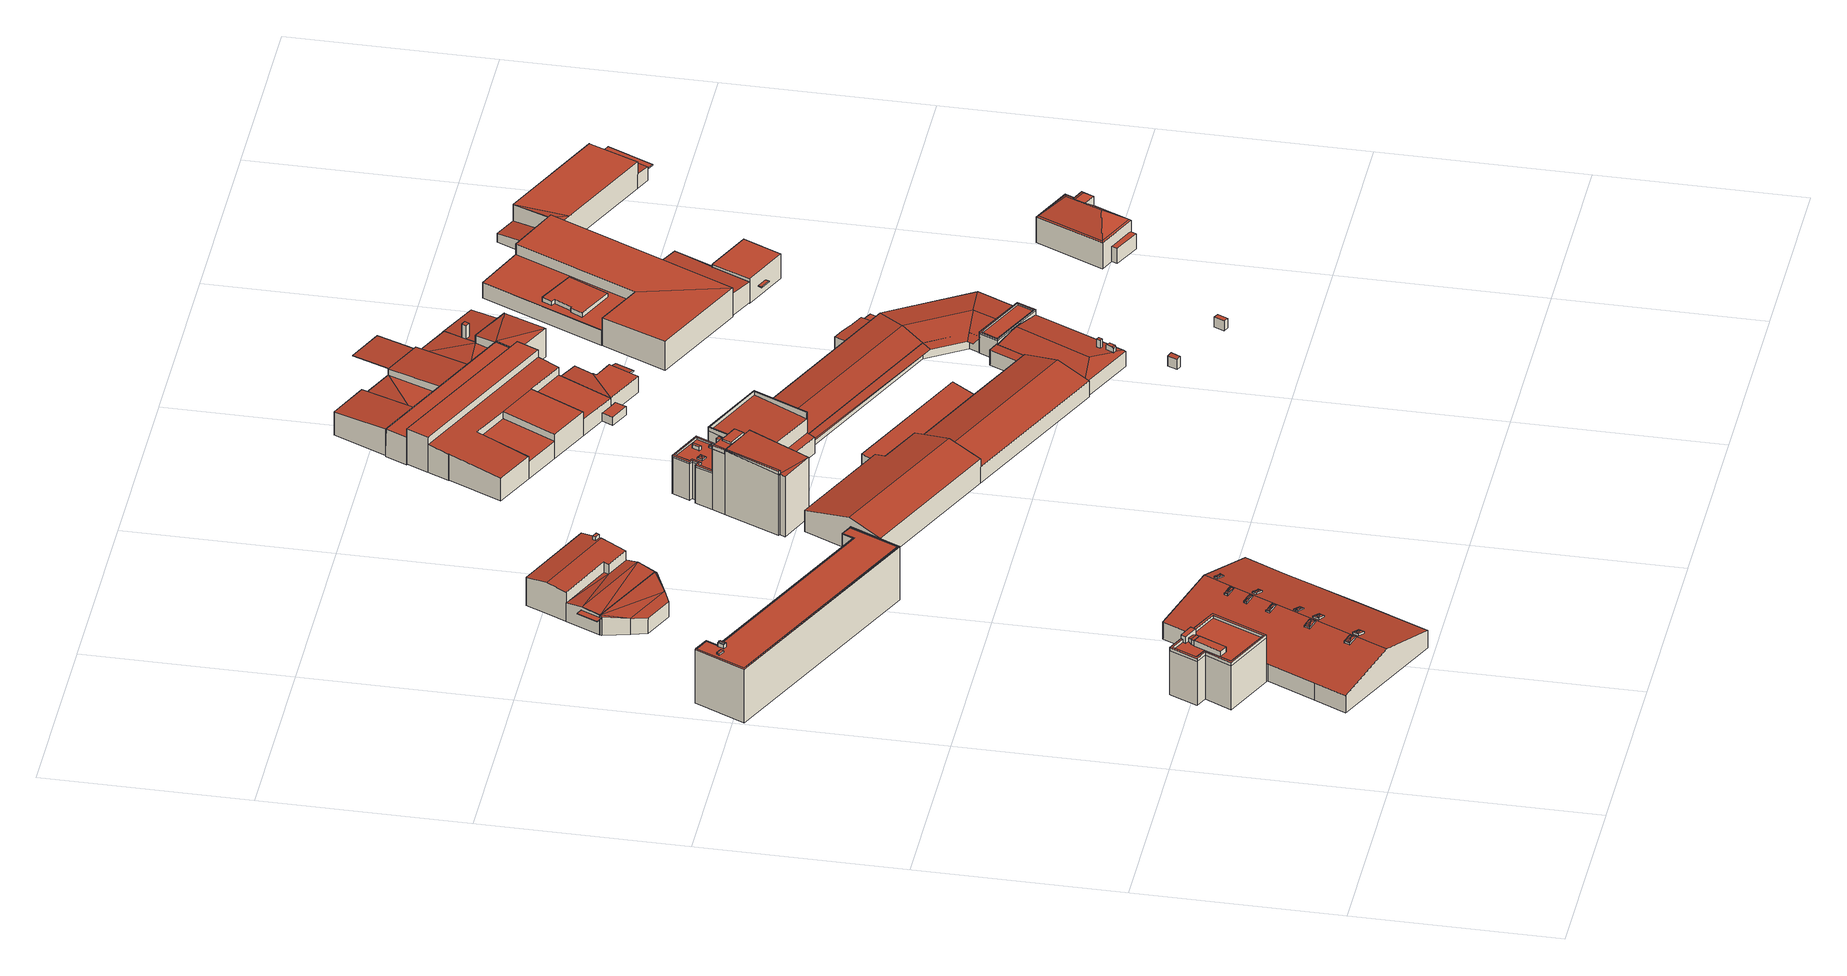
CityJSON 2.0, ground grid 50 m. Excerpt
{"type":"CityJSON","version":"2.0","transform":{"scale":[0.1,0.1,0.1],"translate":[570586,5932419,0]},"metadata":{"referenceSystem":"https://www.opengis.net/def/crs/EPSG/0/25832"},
"CityObjects":{
"building1":{"type":"Building","attributes":{"Grundfläche 2D":"225.909639","Grundhöhe NN":"5.362"},"children":["building1-1","building1-2"],"geometry":[{"type":"MultiSurface","lod":"3","boundaries":[[[0,1,2,3]],[[4,5,6,7,8,9,10,11,12,13,14,15,16,17,18,19,20,21]],[[22,23,24,25,26,27,28,29,30,31,32],[33,34,35,36]],[[36,37,3,2,33]],[[37,38,0,3]],[[34,1,0,38,35]],[[34,33,2,1]],[[31,39,13,12]],[[39,40,41,15,14,13]],[[41,42,16,15]],[[42,43,17,16]],[[43,44,18,17]],[[44,45,19,18]],[[45,30,20,19]],[[4,21,29,28]],[[5,4,28,27]],[[6,5,27,26]],[[25,7,6,26]],[[25,24,23,9,8,7]],[[23,22,10,9]],[[11,10,22,32]],[[46,41,40,39,47,48]],[[42,41,46,49]],[[43,42,49,50]],[[44,43,50,51]],[[45,44,51,52]],[[39,31,30,45,52,47]],[[46,48,47,52,51,50,49]]],"semantics":{"surfaces":[{"type":"RoofSurface"},{"type":"WallSurface"},{"type":"GroundSurface"}],"values":[0,0,0,1,1,1,1,1,1,1,1,1,1,1,1,1,1,1,1,1,1,1,1,1,1,1,1,2]}}]},
"building1-1":{"type":"BuildingInstallation","parents":["building1"],"geometry":[{"type":"MultiSurface","lod":"3","boundaries":[[[53,54,55,56]],[[53,56,12,11,32,57]],[[58,54,53,57,59,60,61,62]],[[54,58,29,21,20,55]],[[30,31,12,56,55,20]]],"semantics":{"surfaces":[{"type":"RoofSurface"},{"type":"WallSurface"}],"values":[0,1,1,1,1]}}]},
"building1-2":{"type":"BuildingInstallation","parents":["building1"],"geometry":[{"type":"MultiSurface","lod":"3","boundaries":[[[63,64,38,37]],[[60,64,63,61]],[[36,65,63,37]],[[65,62,61,63]],[[59,66,64,60]],[[66,35,38,64]]],"semantics":{"surfaces":[{"type":"RoofSurface"},{"type":"WallSurface"}],"values":[0,0,1,1,1,1]}}]},
"building2":{"type":"Building","attributes":{"Grundfläche 2D":"1603.652652","Grundhöhe NN":"5.430"},"children":["building2-1","building2-2","building2-3","building2-4","building2-5","building2-6","building2-7","building2-8","building2-9","building2-10"],"geometry":[{"type":"Solid","lod":"3","boundaries":[[[[67,68,69,70,71,72,73,74,75,76,77,78]],[[79,80,81,82,83,76,75,74,73]],[[77,76,83,84,85]],[[78,77,85,86]],[[67,78,86,52]],[[69,68,67,52,51]],[[70,69,51,87]],[[71,70,87,88]],[[72,71,88,89]],[[79,73,72,89,90]],[[83,82,91,84]],[[92,91,82,81,80,79,90,93]],[[86,85,84,91,92,93,90,89,88,87,51,52]]]],"semantics":{"surfaces":[{"type":"RoofSurface"},{"type":"WallSurface"},{"type":"GroundSurface"}],"values":[[0,0,1,1,1,1,1,1,1,1,1,1,2]]}}]},
"building2-1":{"type":"BuildingInstallation","parents":["building2"],"geometry":[{"type":"MultiSurface","lod":"3","boundaries":[[[94,95,96]],[[96,95,97]],[[98,99,94]],[[94,99,95]],[[97,95,98]],[[95,99,98]],[[100,101,94,96]],[[101,102,98,94]],[[102,103,97,98]],[[103,100,96,97]]],"semantics":{"surfaces":[{"type":"RoofSurface"},{"type":"WallSurface"}],"values":[0,0,0,0,0,0,1,1,1,1]}}]},
"building2-2":{"type":"BuildingInstallation","parents":["building2"],"geometry":[{"type":"MultiSurface","lod":"3","boundaries":[[[104,105,106,107]],[[108,109,107,106]],[[105,110,111,106]],[[112,111,110]],[[113,111,112]],[[113,108,106,111]],[[104,107,114,115,110,105]],[[115,116,112,110]],[[112,116,117,108,113]],[[117,118,114,107,109,108]]],"semantics":{"surfaces":[{"type":"RoofSurface"},{"type":"WallSurface"}],"values":[0,0,0,0,0,0,1,1,1,1]}}]},
"building2-3":{"type":"BuildingInstallation","parents":["building2"],"geometry":[{"type":"MultiSurface","lod":"3","boundaries":[[[119,120,121,122,123]],[[120,124,125,121]],[[126,127,125,124]],[[128,125,127]],[[128,129,121,125]],[[129,123,122,121]],[[119,123,130,131,124,120]],[[132,127,126,124,131,133]],[[127,132,134,129,128]],[[134,130,123,129]]],"semantics":{"surfaces":[{"type":"RoofSurface"},{"type":"WallSurface"}],"values":[0,0,0,0,0,0,1,1,1,1]}}]},
"building2-4":{"type":"BuildingInstallation","parents":["building2"],"geometry":[{"type":"MultiSurface","lod":"3","boundaries":[[[135,136,137]],[[138,137,136,139]],[[140,141,136,135]],[[142,141,140]],[[143,141,142]],[[139,136,141,143]],[[135,137,144,145]],[[135,145,146,142,140]],[[147,143,142,146]],[[137,138,139,143,147,144]]],"semantics":{"surfaces":[{"type":"RoofSurface"},{"type":"WallSurface"}],"values":[0,0,0,0,0,0,1,1,1,1]}}]},
"building2-5":{"type":"BuildingInstallation","parents":["building2"],"geometry":[{"type":"MultiSurface","lod":"3","boundaries":[[[148,149,150]],[[150,149,151]],[[152,153,148]],[[148,153,149]],[[151,149,152]],[[149,153,152]],[[154,155,148,150]],[[155,156,152,148]],[[156,157,151,152]],[[154,150,151,157]]],"semantics":{"surfaces":[{"type":"RoofSurface"},{"type":"WallSurface"}],"values":[0,0,0,0,0,0,1,1,1,1]}}]},
"building2-6":{"type":"BuildingInstallation","parents":["building2"],"geometry":[{"type":"MultiSurface","lod":"3","boundaries":[[[158,159,160,161]],[[159,162,163,160]],[[164,163,162]],[[165,163,164]],[[165,166,160,163]],[[166,167,161,160]],[[158,161,168,169,162,159]],[[169,170,164,162]],[[164,170,171,166,165]],[[168,161,167,166,171,172]]],"semantics":{"surfaces":[{"type":"RoofSurface"},{"type":"WallSurface"}],"values":[0,0,0,0,0,0,1,1,1,1]}}]},
"building2-7":{"type":"BuildingInstallation","parents":["building2"],"geometry":[{"type":"MultiSurface","lod":"3","boundaries":[[[173,174,175]],[[175,174,176]],[[177,178,173]],[[173,178,174]],[[179,180,178,177]],[[181,176,178,180]],[[174,178,176]],[[182,183,173,175]],[[183,184,177,173]],[[185,180,179,177,184,186]],[[181,180,185,182,175,176]]],"semantics":{"surfaces":[{"type":"RoofSurface"},{"type":"WallSurface"}],"values":[0,0,0,0,0,0,0,1,1,1,1]}}]},
"building2-8":{"type":"BuildingInstallation","parents":["building2"],"geometry":[{"type":"MultiSurface","lod":"3","boundaries":[[[187,188,189]],[[190,189,188,191]],[[192,193,188,187]],[[194,193,192]],[[195,196,193,194]],[[191,188,193,196]],[[197,198,187,189]],[[198,199,200,194,192,187]],[[200,201,202,196,195,194]],[[191,196,202,197,189,190]]],"semantics":{"surfaces":[{"type":"RoofSurface"},{"type":"WallSurface"}],"values":[0,0,0,0,0,0,1,1,1,1]}}]},
"building2-9":{"type":"BuildingInstallation","parents":["building2"],"geometry":[{"type":"MultiSurface","lod":"3","boundaries":[[[203,204,205]],[[205,204,206]],[[207,208,203]],[[203,208,204]],[[209,208,207]],[[210,206,208,209]],[[204,208,206]],[[211,203,205,212]],[[207,203,211,213]],[[213,214,209,207]],[[210,209,214,212,205,206]]],"semantics":{"surfaces":[{"type":"RoofSurface"},{"type":"WallSurface"}],"values":[0,0,0,0,0,0,0,1,1,1,1]}}]},
"building2-10":{"type":"BuildingInstallation","parents":["building2"],"geometry":[{"type":"MultiSurface","lod":"3","boundaries":[[[215,216,217]],[[218,217,216,219]],[[220,221,216,215]],[[222,221,220]],[[223,221,222]],[[219,216,221,223]],[[224,215,217,225]],[[224,226,227,222,220,215]],[[228,223,222,227]],[[219,223,228,225,217,218]]],"semantics":{"surfaces":[{"type":"RoofSurface"},{"type":"WallSurface"}],"values":[0,0,0,0,0,0,1,1,1,1]}}]},
"building3":{"type":"Building","attributes":{"Grundfläche 2D":"654.049855","Grundhöhe NN":"0.962"},"children":["building3-1","building3-2","building3-3","building3-4"],"geometry":[{"type":"MultiSurface","lod":"3","boundaries":[[[229,230,231,232,233,234,235,236,237,238]],[[239,240,241,242,243,244,232,231,245,246,247,248,236,235]],[[249,250,251,252,253,254,255,256,257,258]],[[259,260,231,230]],[[233,232,257,256]],[[234,233,256,255]],[[235,234,255,254]],[[261,262,237,236]],[[262,263,238,237]],[[229,238,263,264]],[[264,259,230,229]],[[260,265,245,231]],[[265,266,246,245]],[[266,267,247,246]],[[267,268,248,247]],[[268,261,236,248]],[[239,235,254,253]],[[240,239,253,252]],[[243,242,241,251,250,249]],[[244,243,249,258]],[[232,244,258,257]],[[263,262,269,270]],[[264,263,270,271]],[[259,264,271,272]],[[273,274,275,265,260,259,272,276]],[[277,266,265,275,274,273,278,279]],[[280,267,266,277,279,278,281,282]],[[282,281,283,268,267,280]],[[262,261,268,283,284,269]],[[284,283,281,278,273,276,272,271,270,269]]],"semantics":{"surfaces":[{"type":"RoofSurface"},{"type":"WallSurface"},{"type":"GroundSurface"}],"values":[0,0,0,1,1,1,1,1,1,1,1,1,1,1,1,1,1,1,1,1,1,1,1,1,1,1,1,1,1,2]}}]},
"building3-1":{"type":"BuildingInstallation","parents":["building3"],"geometry":[{"type":"MultiSurface","lod":"3","boundaries":[[[285,286,287,288,289,290,291,292,293]],[[241,240,252,294,293,292,291]],[[285,293,294,295]],[[290,289,286,285,295,296]],[[251,241,291,290,296]]],"semantics":{"surfaces":[{"type":"RoofSurface"},{"type":"WallSurface"}],"values":[0,1,1,1,1]}}]},
"building3-2":{"type":"BuildingInstallation","parents":["building3"],"geometry":[{"type":"MultiSurface","lod":"3","boundaries":[[[297,298,299,300]],[[300,299,301,302]],[[297,300,302,303]],[[298,297,303,304]],[[299,298,304,301]]],"semantics":{"surfaces":[{"type":"RoofSurface"},{"type":"WallSurface"}],"values":[0,1,1,1,1]}}]},
"building3-3":{"type":"BuildingInstallation","parents":["building3"],"geometry":[{"type":"MultiSurface","lod":"3","boundaries":[[[305,306,307,308]],[[306,305,288,287]],[[286,289,308,307]],[[305,308,289,288]],[[307,306,287,286]]],"semantics":{"surfaces":[{"type":"RoofSurface"},{"type":"WallSurface"}],"values":[0,1,1,1,1]}}]},
"building3-4":{"type":"BuildingInstallation","parents":["building3"],"geometry":[{"type":"MultiSurface","lod":"3","boundaries":[[[280,277,275,309,310]],[[277,279,274,275]],[[309,275,274,311]],[[310,309,311,312]],[[310,312,282,280]],[[277,280,282,279]],[[311,274,279,282,312]]],"semantics":{"surfaces":[{"type":"RoofSurface"},{"type":"WallSurface"},{"type":"OuterCeilingSurface"}],"values":[0,1,1,1,1,1,2]}}]},
"building4":{"type":"Building","attributes":{"Grundfläche 2D":"132.381142","Grundhöhe NN":"5.482"},"geometry":[{"type":"Solid","lod":"3","boundaries":[[[[313,314,315,316]],[[314,317,318]],[[319,320,317,314]],[[321,315,318,322]],[[314,318,315]],[[316,315,323,324]],[[313,316,324,325]],[[314,313,325,326]],[[327,322,318,317,320,328]],[[321,322,327,329]],[[315,321,329,323]],[[319,314,326,330]],[[320,319,330,328]],[[325,324,323,329,327,328,330,326]]]],"semantics":{"surfaces":[{"type":"RoofSurface"},{"type":"WallSurface"},{"type":"GroundSurface"}],"values":[[0,0,0,0,0,1,1,1,1,1,1,1,1,2]]}}]},
"building5":{"type":"Building","attributes":{"Grundfläche 2D":"438.188940","Grundhöhe NN":"5.501"},"children":["building5-1","building5-2","building5-3"],"geometry":[{"type":"Solid","lod":"3","boundaries":[[[[331,332,333,334]],[[331,335,336,337,338,332]],[[339,340,341]],[[322,318,339]],[[318,342,339]],[[317,342,318]],[[320,342,317]],[[339,342,343,344,340]],[[345,341,340]],[[322,339,341,346,327]],[[320,317,318,322,327,347,328]],[[343,342,320,328,348]],[[343,348,349,344]],[[333,350,351,334]],[[346,341,335,331,334,351,352]],[[335,341,345,336]],[[336,345,340,337]],[[337,340,344,338]],[[333,332,338,344,349,353,350]],[[346,352,351,350,353,349,348,328,347,327]]]],"semantics":{"surfaces":[{"type":"RoofSurface"},{"type":"WallSurface"},{"type":"GroundSurface"}],"values":[[0,0,0,0,0,0,0,0,0,1,1,1,1,1,1,1,1,1,1,2]]}}]},
"building5-1":{"type":"BuildingInstallation","parents":["building5"],"geometry":[{"type":"MultiSurface","lod":"3","boundaries":[[[354,355,356,357]],[[358,359,357,356]],[[354,357,359,360]],[[355,354,360,361]],[[356,355,361,358]]],"semantics":{"surfaces":[{"type":"RoofSurface"},{"type":"WallSurface"}],"values":[0,1,1,1,1]}}]},
"building5-2":{"type":"BuildingInstallation","parents":["building5"],"geometry":[{"type":"MultiSurface","lod":"3","boundaries":[[[362,363,364,365]],[[362,365,366,367]],[[363,362,367,368]],[[364,363,368,369]],[[365,364,369,366]],[[368,367,366,369]]],"semantics":{"surfaces":[{"type":"RoofSurface"},{"type":"WallSurface"},{"type":"OuterCeilingSurface"}],"values":[0,1,1,1,1,2]}}]},
"building5-3":{"type":"BuildingInstallation","parents":["building5"],"geometry":[{"type":"MultiSurface","lod":"3","boundaries":[[[370,371,372,373]],[[374,375,373,372]],[[375,376,370,373]],[[376,377,371,370]],[[377,374,372,371]],[[377,376,375,374]]],"semantics":{"surfaces":[{"type":"RoofSurface"},{"type":"WallSurface"},{"type":"OuterCeilingSurface"}],"values":[0,1,1,1,1,2]}}]},
"building6":{"type":"Building","attributes":{"Grundfläche 2D":"279.997234","Grundhöhe NN":"5.315"},"children":["building6-1","building6-2","building6-3","building6-4","building6-5","building6-6"],"geometry":[{"type":"MultiSurface","lod":"3","boundaries":[[[378,379,380,381,382,383,384,385,386,387,388,389,390,391,392,393,394,395,396,397,398,399,400,401]],[[402,403,404,405,406,407,408,409]],[[410,411,412,413,414,415,416,417,418,419,420],[421,422,423,424,425,426,427]],[[428,429,430,431,432,433,434,435,436,437,438,439,440,441,442]],[[443,444,445]],[[444,446,447,448,449,450,445]],[[442,441,390,389]],[[441,440,391,390]],[[440,439,392,391]],[[439,438,393,392]],[[394,393,438,437]],[[395,394,437,436]],[[396,395,436,435]],[[433,398,397,396,435,434]],[[433,432,399,398]],[[451,452,401,400]],[[452,453,378,401]],[[453,454,455,380,379,378]],[[456,381,380,455]],[[457,382,381,456]],[[457,458,383,382]],[[458,459,384,383]],[[459,460,385,384]],[[460,461,462,387,386,385]],[[463,388,387,462]],[[405,404,464,465]],[[426,425,406,405,465]],[[407,406,425,424]],[[424,423,422,466,409,408,407]],[[466,467,402,409]],[[467,468,464,404,403,402]],[[457,456,469,470]],[[458,457,470,471]],[[459,458,471,472]],[[460,459,472,473]],[[463,462,474,475]],[[474,462,461,460,473,476]],[[452,451,477,478]],[[453,452,478,479]],[[480,455,454,453,479,481]],[[456,455,480,469]],[[412,411,482,477,451,400]],[[412,400,399,432,431,430,429,428,442,389,388,418,417,416,415,414,413]],[[418,388,463,475,483,419]],[[449,419,483,484,450]],[[445,450,484,485]],[[443,445,485,486]],[[444,443,486,487]],[[446,444,487,488]],[[411,410,420,419,449,448,447,446,488,482]],[[480,481,479,478,477,482,488,487,486,485,484,483,475,474,476,473,472,471,470,469]]],"semantics":{"surfaces":[{"type":"RoofSurface"},{"type":"WallSurface"},{"type":"GroundSurface"}],"values":[0,0,0,0,0,0,1,1,1,1,1,1,1,1,1,1,1,1,1,1,1,1,1,1,1,1,1,1,1,1,1,1,1,1,1,1,1,1,1,1,1,1,1,1,1,1,1,1,1,1,2]}}]},
"building6-1":{"type":"BuildingInstallation","parents":["building6"],"geometry":[{"type":"MultiSurface","lod":"3","boundaries":[[[489,490,491,492,493,494]],[[431,492,491,414,415,416,428,429,430]],[[493,492,431,495]],[[495,496,494,493]],[[428,416,489,494,496]]],"semantics":{"surfaces":[{"type":"RoofSurface"},{"type":"WallSurface"}],"values":[0,1,1,1,1]}}]},
"building6-2":{"type":"BuildingInstallation","parents":["building6"],"geometry":[{"type":"MultiSurface","lod":"3","boundaries":[[[497,498,499]],[[497,500,498]],[[497,499,501]],[[497,501,500]],[[499,498,502,503]],[[503,504,501,499]],[[500,501,504,505]],[[505,502,498,500]]],"semantics":{"surfaces":[{"type":"RoofSurface"},{"type":"WallSurface"}],"values":[0,0,0,0,1,1,1,1]}}]},
"building6-3":{"type":"BuildingInstallation","parents":["building6"],"geometry":[{"type":"MultiSurface","lod":"3","boundaries":[[[506,507,508,509]],[[509,448,510,511,506]],[[418,507,506,511,417]],[[419,449,508,507,418]]],"semantics":{"surfaces":[{"type":"RoofSurface"},{"type":"WallSurface"}],"values":[0,1,1,1]}}]},
"building6-4":{"type":"BuildingInstallation","parents":["building6"],"geometry":[{"type":"MultiSurface","lod":"3","boundaries":[[[511,510,512,465,464,468,467,466,513,514,515]],[[510,420,410,512]],[[410,426,465,512]],[[491,513,466,422,414]],[[491,490,489,416,417,511,515,514,513]]],"semantics":{"surfaces":[{"type":"RoofSurface"},{"type":"WallSurface"}],"values":[0,1,1,1,1]}}]},
"building6-5":{"type":"BuildingInstallation","parents":["building6"],"geometry":[{"type":"MultiSurface","lod":"3","boundaries":[[[516,509,508,517,518]],[[449,450,517,508]],[[450,445,519,516,518,517]],[[519,448,509,516]]],"semantics":{"surfaces":[{"type":"RoofSurface"},{"type":"WallSurface"}],"values":[0,1,1,1]}}]},
"building6-6":{"type":"BuildingInstallation","parents":["building6"],"geometry":[{"type":"MultiSurface","lod":"3","boundaries":[[[520,521,522,523]],[[523,522,524,525]],[[520,523,525,526]],[[526,527,521,520]],[[527,524,522,521]]],"semantics":{"surfaces":[{"type":"RoofSurface"},{"type":"WallSurface"}],"values":[0,1,1,1,1]}}]},
"building7":{"type":"Building","attributes":{"Grundfläche 2D":"1740.126617","Grundhöhe NN":"5.224"},"geometry":[{"type":"Solid","lod":"3","boundaries":[[[[528,529,530,531,532]],[[528,532,533,534,535]],[[536,537,538,539]],[[537,540,541,542,543,538]],[[544,545,546,547,548,549,550,551]],[[530,529,552,553]],[[554,533,532,531,530,553,555]],[[551,535,534,533,554,556,544]],[[535,551,550,540,537,536,529,528]],[[540,550,549,541]],[[541,549,548,542]],[[557,543,542,548,547,558]],[[539,538,543,557,559]],[[539,559,552,529,536]],[[545,544,556,560]],[[546,545,560,561]],[[547,546,561,558]],[[557,558,561,560,556,554,555,553,552,559]]]],"semantics":{"surfaces":[{"type":"RoofSurface"},{"type":"WallSurface"},{"type":"GroundSurface"}],"values":[[0,0,0,0,0,1,1,1,1,1,1,1,1,1,1,1,1,2]]}}]},
"building8":{"type":"Building","attributes":{"Grundfläche 2D":"292.900089","Grundhöhe NN":"5.261"},"geometry":[{"type":"Solid","lod":"3","boundaries":[[[[562,563,564,565,566,567,568,569]],[[570,571,572,573]],[[574,575,576,577]],[[578,566,565,579]],[[578,580,567,566]],[[580,581,568,567]],[[581,571,569,568]],[[562,569,571,570]],[[563,562,570,573]],[[564,563,573,572]],[[565,564,572,579]],[[576,575,582,583]],[[577,576,583,584]],[[574,577,584,585]],[[581,580,586,587]],[[582,575,574,579,572,571,581,587,588]],[[579,574,585,589,578]],[[580,578,589,586]],[[582,588,587,586,589,585,584,583]]]],"semantics":{"surfaces":[{"type":"RoofSurface"},{"type":"WallSurface"},{"type":"GroundSurface"}],"values":[[0,0,0,1,1,1,1,1,1,1,1,1,1,1,1,1,1,1,2]]}}]},
"building9":{"type":"Building","attributes":{"Grundfläche 2D":"1118.703999","Grundhöhe NN":"5.514"},"geometry":[{"type":"Solid","lod":"3","boundaries":[[[[590,591,592,593,594]],[[595,596,597,598]],[[599,600,595,598,601,602,603,604,605,606]],[[607,608,609,610,611,612]],[[613,614,615,616]],[[617,618,619,620,621,622]],[[592,591,623,624]],[[593,592,624,625]],[[594,593,625,626]],[[627,590,594,626]],[[595,614,613,596]],[[597,596,613,628,629,610]],[[597,610,609,598]],[[598,609,608,601]],[[601,608,630,631,602]],[[604,603,632,633]],[[605,604,633,634]],[[606,605,634,635]],[[606,635,636,616,599]],[[599,616,615,600]],[[600,615,614,595]],[[590,612,611,610,629,623,591]],[[607,612,590,627,630,608]],[[613,616,636,628]],[[637,620,619,618,638,639]],[[620,637,632,603,621]],[[621,603,602,622]],[[618,617,622,602,631,640,638]],[[630,627,626,625,624,623,629,628,636,635,634,633,632,637,639,638,640,631]]]],"semantics":{"surfaces":[{"type":"RoofSurface"},{"type":"WallSurface"},{"type":"GroundSurface"}],"values":[[0,0,0,0,0,0,1,1,1,1,1,1,1,1,1,1,1,1,1,1,1,1,1,1,1,1,1,1,2]]}}]},
"building10":{"type":"Building","attributes":{"Grundfläche 2D":"3.226240","Grundhöhe NN":"6.139"},"geometry":[{"type":"Solid","lod":"3","boundaries":[[[[641,642,643,644]],[[645,646,644,643]],[[646,647,641,644]],[[647,648,642,641]],[[648,645,643,642]],[[648,647,646,645]]]],"semantics":{"surfaces":[{"type":"RoofSurface"},{"type":"WallSurface"},{"type":"GroundSurface"}],"values":[[0,1,1,1,1,2]]}}]},
"building11":{"type":"Building","attributes":{"Grundfläche 2D":"1098.198631","Grundhöhe NN":"5.130"},"geometry":[{"type":"MultiSurface","lod":"3","boundaries":[[[649,650,651,652]],[[653,654,655,656]],[[654,657,658,655]],[[657,659,660,661,662,658]],[[663,661,660]],[[664,665,666,658,662,667]],[[668,665,664]],[[658,666,665,669,670,655]],[[671,656,655,670,669,672,673,674]],[[675,676,677,678,679,680]],[[681,675,680]],[[650,649,682,683]],[[651,650,683,684]],[[654,653,685,686]],[[657,654,686,687]],[[678,677,688,689,663,660,659,657,687,682,649,652]],[[690,667,662,661,663,689,691]],[[666,667,690,692]],[[693,694,670,666,692,695]],[[671,696,694,693,697]],[[685,653,656,671,697]],[[698,679,678,652,651,684]],[[680,679,698,699]],[[681,680,699,700]],[[675,681,700,701]],[[676,675,701,702]],[[677,676,702,688]],[[684,683,682,687,686,685,697,693,695,692,690,691,689,688,702,701,700,699,698]],[[666,665,664,667]],[[665,666,670,669]],[[669,674,673,672]],[[674,669,696]],[[670,694,696,669]],[[671,674,696]]],"semantics":{"surfaces":[{"type":"RoofSurface"},{"type":"WallSurface"},{"type":"GroundSurface"}],"values":[0,0,0,0,0,0,0,0,0,0,0,1,1,1,1,1,1,1,1,1,1,1,1,1,1,1,1,2,0,0,0,0,0,0]}}]},
"building12":{"type":"Building","attributes":{"Grundfläche 2D":"856.146019","Grundhöhe NN":"5.180"},"geometry":[{"type":"Solid","lod":"3","boundaries":[[[[703,704,705,706,707,708]],[[709,710,711,712]],[[713,714,715,716]],[[717,718,719,720,721,722]],[[723,721,720]],[[724,721,723]],[[725,726,727]],[[725,727,728]],[[710,709,728,727,716,715,729,730,706,705,724,723]],[[707,706,730,731]],[[708,707,731,732]],[[703,708,732,733]],[[704,734,735,724,705]],[[704,703,733,734]],[[710,723,720,711]],[[712,711,720,736,737,725]],[[712,725,728,709]],[[716,727,726,713]],[[713,726,738,739,714]],[[715,714,739,729]],[[722,721,740,741]],[[719,718,717,722,741,742]],[[720,719,742,736]],[[721,724,735,740]],[[726,725,737,738]],[[732,731,730,729,739,738,737,736,742,741,740,735,734,733]]]],"semantics":{"surfaces":[{"type":"RoofSurface"},{"type":"WallSurface"},{"type":"GroundSurface"}],"values":[[0,0,0,0,0,0,0,0,1,1,1,1,1,1,1,1,1,1,1,1,1,1,1,1,1,2]]}}]},
"building13":{"type":"Building","attributes":{"Grundfläche 2D":"115.146659","Grundhöhe NN":"5.565"},"children":["building13-1"],"geometry":[{"type":"Solid","lod":"3","boundaries":[[[[607,743,744,745]],[[746,744,743,747,748,749]],[[743,607,750,751]],[[747,743,751,752]],[[747,752,753,748]],[[749,748,753,754]],[[746,749,754,755]],[[744,746,755,756]],[[745,744,756,757]],[[607,745,757,750]],[[756,755,754,753,752,751,750,757]]]],"semantics":{"surfaces":[{"type":"RoofSurface"},{"type":"WallSurface"},{"type":"GroundSurface"}],"values":[[0,0,1,1,1,1,1,1,1,1,2]]}}]},
"building13-1":{"type":"BuildingInstallation","parents":["building13"],"geometry":[{"type":"MultiSurface","lod":"3","boundaries":[[[758,759,760,761]],[[762,763,761,760]],[[763,764,758,761]],[[764,765,759,758]],[[765,762,760,759]],[[765,764,763,762]]],"semantics":{"surfaces":[{"type":"RoofSurface"},{"type":"WallSurface"},{"type":"OuterCeilingSurface"}],"values":[0,1,1,1,1,2]}}]},
"building14":{"type":"Building","attributes":{"Grundfläche 2D":"362.319024","Grundhöhe NN":"5.274"},"children":["building14-1","building14-2"],"geometry":[{"type":"Solid","lod":"3","boundaries":[[[[766,767,768,769,770,771]],[[766,771,772,773,774]],[[769,768,767,766,774,775,776]],[[772,771,770,777,778]],[[779,775,774,773,772,778,780]],[[776,775,779,781]],[[777,770,769,776,781]],[[780,778,777,781,779]]]],"semantics":{"surfaces":[{"type":"RoofSurface"},{"type":"WallSurface"},{"type":"GroundSurface"}],"values":[[0,0,0,1,1,1,1,2]]}}]},
"building14-1":{"type":"BuildingInstallation","parents":["building14"],"geometry":[{"type":"MultiSurface","lod":"3","boundaries":[[[782,783,784,785]],[[786,782,785,787]],[[788,789,790,786,787,791]],[[792,793,767,794,788,791,787,785,784]],[[794,768,795,790,789,788]],[[795,796,797,783,782,786,790]],[[797,792,784,783]]],"semantics":{"surfaces":[{"type":"RoofSurface"},{"type":"WallSurface"}],"values":[0,0,0,1,1,1,1]}}]},
"building14-2":{"type":"BuildingInstallation","parents":["building14"],"geometry":[{"type":"MultiSurface","lod":"3","boundaries":[[[798,799,800,801]],[[801,800,802,803]],[[798,801,803,804]],[[799,798,804,805]],[[800,799,805,802]]],"semantics":{"surfaces":[{"type":"RoofSurface"},{"type":"WallSurface"}],"values":[0,1,1,1,1]}}]},
"building15":{"type":"Building","attributes":{"Grundfläche 2D":"93.588951","Grundhöhe NN":"5.219"},"children":["building15-1","building15-2"],"geometry":[{"type":"Solid","lod":"3","boundaries":[[[[806,807,808,809]],[[810,773,772,811,812]],[[772,806,809,813,814,811]],[[806,772,815,816,807]],[[808,807,816,817]],[[809,808,817,813]],[[812,811,814,818]],[[810,812,818,819]],[[773,810,819,554]],[[772,773,554,815]],[[817,816,815,554,819,818,814,813]]]],"semantics":{"surfaces":[{"type":"RoofSurface"},{"type":"WallSurface"},{"type":"GroundSurface"}],"values":[[0,0,1,1,1,1,1,1,1,1,2]]}}]},
"building15-1":{"type":"BuildingInstallation","parents":["building15"],"geometry":[{"type":"MultiSurface","lod":"3","boundaries":[[[820,821,822,823,824,825]],[[808,809,822,821]],[[809,806,823,822]],[[825,824,826,827]],[[827,828,820,825]]],"semantics":{"surfaces":[{"type":"RoofSurface"},{"type":"WallSurface"}],"values":[0,1,1,1,1]}}]},
"building15-2":{"type":"BuildingInstallation","parents":["building15"],"geometry":[{"type":"MultiSurface","lod":"3","boundaries":[[[821,820,829,824,823,830]],[[828,831,829,820]],[[831,826,824,829]],[[806,807,830,823]],[[807,808,821,830]]],"semantics":{"surfaces":[{"type":"RoofSurface"},{"type":"WallSurface"}],"values":[0,1,1,1,1]}}]},
"building16":{"type":"Building","attributes":{"Grundfläche 2D":"3.649989","Grundhöhe NN":"6.323"},"geometry":[{"type":"Solid","lod":"3","boundaries":[[[[832,833,834,835]],[[836,837,835,834]],[[837,838,832,835]],[[838,839,833,832]],[[839,836,834,833]],[[839,838,837,836]]]],"semantics":{"surfaces":[{"type":"RoofSurface"},{"type":"WallSurface"},{"type":"GroundSurface"}],"values":[[0,1,1,1,1,2]]}}]},
"building17":{"type":"Building","attributes":{"Grundfläche 2D":"97.376449","Grundhöhe NN":"10.692"},"geometry":[{"type":"Solid","lod":"3","boundaries":[[[[840,841,842,843]],[[844,845,843,842]],[[845,846,840,843]],[[846,847,841,840]],[[847,844,842,841]],[[847,846,845,844]]]],"semantics":{"surfaces":[{"type":"RoofSurface"},{"type":"WallSurface"},{"type":"GroundSurface"}],"values":[[0,1,1,1,1,2]]}}]},
"building18":{"type":"Building","attributes":{"Grundfläche 2D":"254.531049","Grundhöhe NN":"5.179"},"children":["building18-1"],"geometry":[{"type":"Solid","lod":"3","boundaries":[[[[848,849,850,718,717,851,852,853]],[[854,855,856,857,858]],[[855,854,859]],[[860,859,861]],[[862,863,855,859,860,864]],[[865,866,867,868,869,870]],[[871,848,853,852,867,866,872]],[[849,848,871,873]],[[741,851,717,718,850,849,873,742]],[[857,856,732,874]],[[854,858,875,876]],[[858,857,874,875]],[[852,861,859,854,876,877,868,867]],[[740,864,860,861,852,851,741]],[[734,863,862,864,740,735]],[[855,863,734,733]],[[856,855,733,732]],[[869,868,877,878]],[[870,869,878,879]],[[865,870,879,880]],[[866,865,880,872]],[[873,871,872,880,879,878,877,876,875,874,732,733,734,735,740,741,742]]]],"semantics":{"surfaces":[{"type":"RoofSurface"},{"type":"WallSurface"},{"type":"GroundSurface"}],"values":[[0,0,0,0,0,0,1,1,1,1,1,1,1,1,1,1,1,1,1,1,1,2]]}}]},
"building18-1":{"type":"BuildingInstallation","parents":["building18"],"geometry":[{"type":"MultiSurface","lod":"3","boundaries":[[[881,882,883,884]],[[717,885,884,883]],[[881,884,885,886]],[[886,718,882,881]],[[883,882,718,717]]],"semantics":{"surfaces":[{"type":"RoofSurface"},{"type":"WallSurface"}],"values":[0,1,1,1,1]}}]},
"building19":{"type":"Building","attributes":{"Grundfläche 2D":"1324.742804","Grundhöhe NN":"5.466"},"geometry":[{"type":"Solid","lod":"3","boundaries":[[[[887,888,889,890,891,892,893,894]],[[895,896,897,898],[899,900,901,902,903,904,905,906]],[[907,895,898]],[[908,909,910,911]],[[912,913,908,911,914,915]],[[891,890,906,905]],[[892,891,905,904]],[[893,892,904,903]],[[894,893,903,902]],[[887,894,902,901]],[[888,887,901,900]],[[889,888,900,899]],[[890,889,899,906]],[[912,915,916,917,897,913]],[[913,897,896,908]],[[908,896,895,909]],[[909,895,918,919,910]],[[911,910,919,920]],[[915,914,911,920,916]],[[898,897,917,921]],[[907,898,921,922]],[[907,922,918,895]],[[920,919,918,922,921,917,916]]]],"semantics":{"surfaces":[{"type":"RoofSurface"},{"type":"WallSurface"},{"type":"GroundSurface"}],"values":[[0,0,0,0,0,1,1,1,1,1,1,1,1,1,1,1,1,1,1,1,1,1,2]]}}]},
"building20":{"type":"Building","attributes":{"Grundfläche 2D":"139.618595","Grundhöhe NN":"5.674"},"geometry":[{"type":"Solid","lod":"3","boundaries":[[[[923,924,925,926,927]],[[924,923,928]],[[929,930,927,926]],[[930,931,923,927]],[[931,932,928,923]],[[932,933,924,928]],[[933,934,925,924]],[[934,929,926,925]],[[930,929,934,933,932,931]]]],"semantics":{"surfaces":[{"type":"RoofSurface"},{"type":"WallSurface"},{"type":"GroundSurface"}],"values":[[0,0,1,1,1,1,1,1,2]]}}]},
"building21":{"type":"Building","attributes":{"Grundfläche 2D":"124.827864","Grundhöhe NN":"5.548"},"children":["building21-1"],"geometry":[{"type":"Solid","lod":"3","boundaries":[[[[935,936,937,938,939]],[[936,935,940,941]],[[936,941,942,937]],[[938,937,942,943]],[[935,939,938,943,944,940]],[[943,942,941,940,944]]]],"semantics":{"surfaces":[{"type":"RoofSurface"},{"type":"WallSurface"},{"type":"GroundSurface"}],"values":[[0,1,1,1,1,2]]}}]},
"building21-1":{"type":"BuildingInstallation","parents":["building21"],"geometry":[{"type":"MultiSurface","lod":"3","boundaries":[[[945,946,947,948]],[[949,950,947,946]],[[950,951,948,947]],[[951,952,945,948]],[[952,949,946,945]],[[949,952,951,950]]],"semantics":{"surfaces":[{"type":"RoofSurface"},{"type":"WallSurface"},{"type":"OuterCeilingSurface"}],"values":[0,1,1,1,1,2]}}]},
"building22":{"type":"Building","attributes":{"Grundfläche 2D":"216.113436","Grundhöhe NN":"4.900"},"geometry":[{"type":"Solid","lod":"3","boundaries":[[[[953,954,955,956]],[[957,953,956,958]],[[954,953,957]],[[959,960,961,962]],[[963,964,965,959,962,966]],[[960,967,968,961]],[[969,965,964,968,967]],[[970,962,961]],[[971,970,961,968]],[[963,958,956,955,966,962,970,971,964]],[[971,968,964]],[[972,973,974,975]],[[957,958,963]],[[963,966,954,957]],[[955,954,966]],[[972,975,976,977]],[[973,972,977,978]],[[974,973,978,979]],[[960,959,980,981]],[[967,960,981,982]],[[974,979,983,965,969,967,982,976,975]],[[959,965,983,980]],[[981,980,983,979,978,977,976,982]]]],"semantics":{"surfaces":[{"type":"RoofSurface"},{"type":"WallSurface"},{"type":"GroundSurface"}],"values":[[0,0,0,0,0,0,0,0,0,0,0,0,1,1,1,1,1,1,1,1,1,1,2]]}}]},
"building23":{"type":"Building","attributes":{"Grundfläche 2D":"62.930163","Grundhöhe NN":"5.382"},"children":["building23-1"],"geometry":[{"type":"Solid","lod":"3","boundaries":[[[[984,985,986,987]],[[988,989,987,986]],[[989,990,984,987]],[[990,991,985,984]],[[991,988,986,985]],[[991,990,989,988]]]],"semantics":{"surfaces":[{"type":"RoofSurface"},{"type":"WallSurface"},{"type":"GroundSurface"}],"values":[[0,1,1,1,1,2]]}}]},
"building23-1":{"type":"BuildingInstallation","parents":["building23"],"geometry":[{"type":"MultiSurface","lod":"3","boundaries":[[[992,993,994,995]],[[995,994,996,997]],[[992,995,997,998]],[[993,992,998,999]],[[994,993,999,996]]],"semantics":{"surfaces":[{"type":"RoofSurface"},{"type":"WallSurface"}],"values":[0,1,1,1,1]}}]},
"building24":{"type":"Building","attributes":{"Grundfläche 2D":"465.232823","Grundhöhe NN":"5.369"},"children":["building24-1"],"geometry":[{"type":"Solid","lod":"3","boundaries":[[[[1000,1001,1002,1003]],[[1004,1005,1006]],[[1007,1008,1009,1006,1010]],[[1004,1006,1009]],[[1004,1009,1011]],[[1012,1013,1014]],[[1012,1014,1015]],[[1002,1001,1016,1017]],[[1002,1017,1018,1003]],[[1000,1003,1018,1019]],[[1016,1001,1010,1006,1005,1012,1015,1020]],[[1021,1008,1007,1010,1001,1000,1019]],[[1009,1008,1021,990]],[[1011,1009,990,989]],[[1004,1011,989,1022]],[[1004,1022,1023,1012,1005]],[[1014,1013,1024,1025]],[[1015,1014,1025,1020]],[[1013,1012,1023,1024]],[[1023,1022,989,990,1021,1019,1018,1017,1016,1020,1025,1024]]]],"semantics":{"surfaces":[{"type":"RoofSurface"},{"type":"WallSurface"},{"type":"GroundSurface"}],"values":[[0,0,0,0,0,0,0,1,1,1,1,1,1,1,1,1,1,1,1,2]]}}]},
"building24-1":{"type":"BuildingInstallation","parents":["building24"],"geometry":[{"type":"MultiSurface","lod":"3","boundaries":[[[1026,1027,1028,1029]],[[1030,1031,1029,1028]],[[1031,1032,1026,1029]],[[1032,1033,1027,1026]],[[1033,1030,1028,1027]],[[1033,1032,1031,1030]]],"semantics":{"surfaces":[{"type":"RoofSurface"},{"type":"WallSurface"},{"type":"OuterCeilingSurface"}],"values":[0,1,1,1,1,2]}}]}
},
"vertices":[
[260,492,188],[229,427,188],[249,417,188],[280,483,188],[376,470,182],[318,344,182],[204,397,182],[234,463,182],[207,476,182],[206,476,182],[234,536,182],[269,520,182],[272,524,182],[231,543,182],[229,538,182],[199,474,182],[228,461,182],[197,395,182],[321,338,182],[383,473,182],[306,509,182],[303,503,182],[234,536,174],[206,476,174],[207,476,174],[234,463,174],[204,397,174],[318,344,174],[376,470,174],[303,503,174],[306,509,174],[272,524,174],[269,520,174],[249,417,174],[229,427,174],[260,492,174],[280,483,174],[280,483,187],[260,492,187],[231,543,174],[229,538,174],[199,474,174],[228,461,174],[197,395,174],[321,338,174],[383,473,174],[199,474,54],[231,543,54],[229,538,54],[228,461,54],[197,395,54],[321,338,54],[383,473,54],
[266,512,192],[300,496,192],[306,509,192],[272,524,192],[266,512,174],[300,496,174],[275,508,174],[275,508,183],[292,500,183],[292,500,174],
[284,491,187],[264,500,187],[284,491,174],[264,500,174],
[383,473,100],[380,468,100],[321,338,100],[324,336,101],[269,219,101],[231,140,101],[375,73,141],[503,348,141],[556,461,141],[589,530,141],[445,598,101],[386,472,101],[521,6,101],[607,193,101],[609,197,101],[684,364,101],[731,463,101],[731,463,54],[445,598,54],[386,472,54],[324,336,54],[269,219,54],[231,140,54],[521,6,54],[684,364,54],[609,197,54],[607,193,54],
[391,173,139],[405,159,144],[413,163,143],[407,149,143],[385,159,139],[391,165,140],[413,163,141],[391,173,134],[385,159,134],[407,149,141],
[547,466,142],[533,472,138],[545,462,143],[551,464,143],[547,455,143],[549,460,143],[530,474,138],[531,468,139],[526,465,138],[543,457,142],[551,464,140],[530,474,134],[526,465,134],[547,455,140],[549,460,140],
[524,418,142],[510,424,138],[522,413,143],[523,414,143],[529,415,143],[507,425,138],[508,420,139],[505,421,138],[503,417,138],[520,409,142],[525,407,143],[529,415,140],[507,425,134],[503,417,134],[505,421,134],[525,407,140],
[536,402,143],[542,406,142],[540,411,143],[544,410,142],[557,404,138],[539,401,142],[555,399,139],[557,392,137],[561,402,137],[540,411,140],[536,402,140],[557,392,134],[561,402,134],
[437,273,138],[450,259,143],[458,264,143],[452,250,143],[431,259,138],[438,264,140],[458,264,140],[437,273,134],[431,259,134],[452,250,140],
[498,361,142],[484,367,138],[496,357,143],[502,359,143],[481,369,138],[482,363,139],[477,360,138],[494,352,142],[498,350,143],[500,355,143],[502,359,140],[481,369,134],[477,360,134],[498,350,140],[500,355,140],
[462,245,145],[469,251,145],[468,259,145],[472,257,144],[483,236,139],[482,245,141],[486,243,139],[489,249,139],[484,251,140],[468,259,140],[462,245,140],[483,236,134],[489,249,134],[486,243,134],
[581,498,143],[586,501,142],[585,507,143],[588,506,142],[602,499,138],[584,496,142],[600,495,139],[601,488,137],[604,493,137],[606,497,137],[585,507,140],[581,498,140],[584,496,139],[601,488,134],[604,493,134],[606,497,134],
[415,146,145],[422,151,145],[421,159,145],[425,157,144],[436,136,139],[435,145,141],[442,149,139],[438,151,140],[415,146,140],[421,159,140],[436,136,134],[442,149,134],
[485,297,143],[491,301,143],[490,307,143],[493,305,142],[506,299,139],[489,296,142],[504,294,139],[506,287,137],[510,297,137],[485,297,140],[490,307,140],[489,296,139],[506,287,134],[510,297,134],
[552,1221,156],[610,1344,156],[607,1345,156],[606,1344,156],[551,1225,156],[13,1476,156],[68,1595,156],[69,1597,156],[66,1598,156],[8,1475,156],[103,1579,156],[89,1550,156],[97,1546,156],[565,1328,156],[568,1327,156],[581,1356,156],[580,1358,156],[567,1330,156],[92,1551,156],[105,1580,156],[568,1327,155],[565,1328,155],[97,1546,155],[89,1550,155],[103,1579,155],[68,1595,155],[13,1476,155],[551,1225,155],[606,1344,155],[581,1356,155],[610,1344,155],[607,1345,155],[69,1597,155],[66,1598,155],[8,1475,155],[552,1221,155],[580,1358,155],[567,1330,155],[92,1551,155],[105,1580,155],[66,1598,10],[8,1475,10],[552,1221,10],[610,1344,10],[580,1358,10],[580,1358,100],[580,1358,102],[607,1345,10],[567,1330,102],[567,1330,10],[567,1330,100],[92,1551,102],[92,1551,10],[92,1551,100],[105,1580,10],[69,1597,10],
[81,1535,165],[83,1534,165],[90,1549,165],[94,1546,165],[88,1532,165],[90,1531,165],[97,1546,165],[89,1550,165],[88,1551,165],[88,1551,155],[81,1535,155],[90,1531,155],
[67,1533,159],[71,1540,159],[57,1547,159],[53,1540,159],[57,1547,155],[53,1540,155],[67,1533,155],[71,1540,155],
[94,1546,168],[90,1549,168],[83,1534,168],[88,1532,168],
[586,1370,102],[110,1591,102],[586,1370,100],[110,1591,100],
[327,1707,95],[362,1723,99],[242,1778,99],[254,1740,95],[424,1757,105],[231,1846,107],[425,1753,104],[426,1756,104],[226,1842,106],[228,1847,107],[242,1778,55],[254,1740,55],[327,1707,55],[362,1723,55],[228,1847,55],[426,1756,55],[226,1842,55],[425,1753,55],
[289,1980,140],[485,1891,140],[508,1941,132],[312,2031,132],[267,1931,134],[402,1870,134],[396,1858,132],[457,1830,132],[248,1891,112],[396,1858,106],[267,1931,105],[446,1800,112],[459,1829,106],[457,1830,106],[402,1870,105],[267,1931,55],[424,1757,55],[459,1829,55],[457,1830,55],[508,1941,55],[312,2031,55],[289,1980,55],[485,1891,55],
[487,1896,148],[491,1904,148],[479,1910,148],[475,1902,148],[479,1910,138],[475,1902,139],[487,1896,139],[491,1904,138],
[234,1899,103],[211,1849,103],[226,1842,103],[249,1893,103],[249,1893,101],[234,1899,101],[211,1849,101],[226,1842,101],
[431,1984,98],[386,2005,98],[384,1998,101],[428,1978,101],[384,1998,96],[428,1978,96],[431,1984,96],[386,2005,96],
[868,1712,157],[876,1709,157],[879,1707,157],[899,1751,157],[814,1790,157],[794,1746,157],[803,1742,157],[796,1727,157],[791,1730,157],[786,1732,157],[768,1690,157],[772,1688,157],[789,1726,157],[798,1721,157],[808,1744,157],[800,1748,157],[817,1785,157],[894,1749,157],[877,1712,157],[870,1715,157],[866,1717,157],[839,1658,157],[842,1657,157],[843,1656,157],[798,1670,231],[797,1670,231],[793,1672,231],[782,1649,231],[826,1629,231],[837,1652,231],[836,1652,231],[799,1669,231],[782,1647,218],[828,1626,218],[842,1657,218],[839,1658,218],[801,1675,218],[801,1676,218],[800,1676,218],[772,1688,218],[768,1690,218],[754,1659,218],[758,1658,218],[797,1670,218],[799,1669,218],[836,1652,218],[837,1652,218],[826,1629,218],[782,1649,218],[793,1672,218],[800,1676,152],[801,1676,152],[801,1675,152],[808,1672,152],[839,1658,152],[866,1717,152],[870,1715,152],[877,1712,152],[894,1749,152],[817,1785,152],[800,1748,152],[808,1744,152],[798,1721,152],[789,1726,152],[772,1688,152],[691,1509,216],[777,1471,216],[697,1522,218],[844,1619,227],[828,1626,227],[758,1658,227],[754,1659,227],[693,1524,218],[842,1657,152],[843,1656,152],[868,1712,152],[876,1709,152],[879,1707,152],[899,1751,152],[814,1790,152],[794,1746,152],[803,1742,152],[796,1727,152],[791,1730,152],[786,1732,152],[768,1690,152],[793,1672,226],[782,1649,226],[799,1669,226],[798,1670,226],[797,1670,226],[899,1751,53],[814,1790,53],[794,1746,53],[803,1742,53],[796,1727,53],[786,1732,53],[768,1690,53],[791,1730,53],[842,1657,53],[843,1656,53],[868,1712,53],[879,1707,53],[876,1709,53],[828,1626,53],[754,1659,53],[693,1524,53],[697,1522,53],[691,1509,53],[777,1471,53],[844,1619,53],
[800,1676,222],[801,1676,222],[801,1675,222],[808,1672,222],[814,1684,222],[805,1688,222],[814,1684,152],[805,1688,152],
[821,1724,158],[817,1734,156],[811,1721,156],[831,1728,156],[824,1714,156],[817,1734,152],[811,1721,152],[824,1714,152],[831,1728,152],
[772,1688,228],[768,1690,228],[754,1659,228],[758,1658,228],[758,1658,226],[772,1688,226],
[782,1647,226],[801,1675,226],[801,1676,226],[800,1676,226],
[698,1522,228],[693,1524,228],[697,1522,228],[698,1522,218],
[856,1732,162],[864,1751,162],[858,1753,162],[850,1735,162],[858,1753,152],[850,1735,152],[856,1732,152],[864,1751,152],
[1020,1195,118],[984,1116,96],[1365,939,96],[1366,941,97],[1402,1018,118],[1440,1100,98],[1265,1181,98],[1058,1277,98],[984,1116,117],[1020,1195,139],[669,1358,139],[632,1279,117],[1060,1281,117],[957,1329,117],[969,1355,110],[721,1470,110],[1265,1181,94],[1292,1238,105],[972,1386,105],[960,1359,100],[969,1355,100],[957,1329,95],[1060,1281,95],[1058,1277,94],[984,1116,52],[1365,939,52],[1440,1100,52],[1366,941,52],[1265,1181,52],[721,1470,52],[960,1359,52],[632,1279,52],[1292,1238,52],[972,1386,52],
[939,1727,158],[1096,1655,158],[1035,1524,158],[1038,1523,158],[1100,1656,158],[938,1731,158],[876,1598,158],[879,1597,158],[939,1727,149],[879,1597,141],[1035,1524,141],[1096,1655,149],[1038,1523,101],[901,1587,101],[893,1569,96],[1030,1505,96],[1100,1656,149],[1038,1523,141],[938,1731,149],[876,1598,141],[901,1587,53],[893,1569,53],[1030,1505,53],[1038,1523,53],[938,1731,53],[876,1598,53],[879,1597,53],[1100,1656,53],
[1095,1984,77],[1065,1998,77],[1052,1971,77],[1100,1949,77],[1112,1976,77],[961,2205,126],[900,2075,120],[999,2029,120],[1059,2159,126],[808,2118,117],[869,2248,126],[1156,2114,126],[1180,2165,131],[792,2345,131],[769,2294,126],[771,2294,126],[710,2163,117],[1153,2108,105],[1156,2114,105],[1059,2159,105],[999,2029,100],[1065,1998,99],[1095,1984,98],[900,2075,101],[961,2205,106],[869,2248,106],[808,2118,101],[1203,2215,150],[1205,2218,150],[1202,2220,150],[817,2399,150],[792,2345,150],[1180,2165,150],[1065,1998,55],[1052,1971,55],[1100,1949,55],[1112,1976,55],[1095,1984,55],[900,2075,55],[999,2029,55],[1156,2114,55],[1180,2165,55],[792,2345,55],[769,2294,55],[771,2294,55],[710,2163,55],[808,2118,55],[817,2399,55],[1205,2218,55],[1202,2220,55],[1203,2215,55],
[1507,757,90],[1518,780,90],[1506,785,89],[1496,762,89],[1506,785,61],[1496,762,61],[1507,757,61],[1518,780,61],
[1547,1451,81],[1558,1476,81],[1537,1486,81],[1525,1461,81],[1624,1152,95],[1671,1251,94],[1585,1246,103],[1557,1184,103],[1548,1451,94],[1495,1391,103],[1547,1451,94],[1436,1503,94],[1100,1656,94],[1069,1589,103],[1101,1658,94],[1030,1505,93],[1428,1315,92],[1446,1335,95],[1038,1523,95],[1029,1502,92],[1474,1239,92],[1505,1241,95],[1494,1213,95],[1467,1223,92],[1491,1212,95],[1492,1214,95],[1478,1527,81],[1453,1538,81],[1436,1503,84],[1525,1461,84],[1541,1494,81],[1503,1512,81],[1503,1513,81],[1547,1451,51],[1558,1476,51],[1537,1486,51],[1624,1152,51],[1671,1251,51],[1548,1451,51],[1436,1503,51],[1101,1658,51],[1038,1523,51],[1100,1656,51],[1446,1335,51],[1506,1240,51],[1506,1240,95],[1505,1241,51],[1496,1219,95],[1494,1213,51],[1541,1494,51],[1503,1512,51],[1503,1513,51],[1478,1527,51],[1453,1538,51],
[1227,2271,127],[1224,2272,127],[1225,2273,127],[841,2451,127],[817,2399,127],[1202,2220,127],[1034,2362,124],[1132,2317,124],[1192,2448,115],[1095,2493,115],[1003,2536,115],[905,2581,115],[844,2450,124],[942,2405,124],[1263,2346,102],[1268,2357,101],[1290,2401,98],[1192,2448,98],[1248,2322,104],[1251,2321,104],[1132,2317,104],[1225,2273,104],[1095,2493,98],[1003,2536,97],[942,2405,104],[1034,2362,104],[844,2450,52],[841,2451,52],[817,2399,52],[1202,2220,52],[1227,2271,52],[1224,2272,52],[1225,2273,52],[1192,2448,52],[1095,2493,52],[1003,2536,52],[905,2581,52],[1248,2322,52],[1251,2321,52],[1290,2401,52],
[1095,1984,100],[1181,2041,100],[1202,2086,102],[1183,2040,100],[1191,1939,100],[1225,2011,100],[1179,2032,100],[1153,2108,56],[1095,1984,56],[1191,1939,56],[1225,2011,56],[1179,2032,56],[1183,2040,56],[1181,2041,56],[1202,2086,56],
[1224,1955,91],[1245,2000,91],[1224,2010,96],[1203,1965,96],[1224,2010,89],[1203,1965,89],[1224,1955,89],[1245,2000,89],
[1448,954,104],[1484,908,98],[1489,902,97],[1501,887,95],[1603,1106,95],[1536,1138,104],[1471,1168,95],[1440,1100,95],[1370,950,95],[1366,942,93],[1498,880,94],[1603,1106,53],[1471,1168,53],[1366,942,53],[1440,1100,53],[1498,880,53],
[1498,917,113],[1500,920,110],[1493,924,110],[1491,921,113],[1492,904,113],[1484,908,113],[1483,905,110],[1489,902,110],[1491,902,110],[1484,908,112],[1493,924,98],[1491,921,98],[1483,905,97],[1491,902,97],[1492,904,97],[1500,920,97],
[1501,934,120],[1505,943,120],[1498,947,120],[1494,938,120],[1498,947,98],[1494,938,98],[1501,934,97],[1505,943,97],
[1471,1168,105],[1603,1106,105],[1624,1152,105],[1492,1214,105],[1417,1111,93],[1472,1171,95],[1449,1182,93],[1492,1214,52],[1472,1171,52],[1471,1168,52],[1603,1106,52],[1624,1152,52],[1449,1182,52],[1417,1111,52],
[1620,1150,109],[1624,1152,109],[1492,1214,109],[1471,1168,109],[1475,1170,109],[1494,1209,109],[1475,1170,105],[1494,1209,105],[1620,1150,105],
[1602,1110,109],[1603,1106,109],[1602,1110,105],
[1676,680,90],[1687,705,90],[1675,711,90],[1664,686,90],[1675,711,63],[1664,686,63],[1676,680,63],[1687,705,63],
[1229,2543,109],[1142,2583,109],[1099,2491,114],[1186,2451,114],[1099,2491,112],[1186,2451,112],[1229,2543,107],[1142,2583,107],
[1387,2358,96],[1291,2404,96],[1290,2401,96],[1251,2321,105],[1347,2275,105],[1385,2354,97],[1297,2170,130],[1227,2271,130],[1202,2220,130],[1205,2218,130],[1203,2215,130],[1346,2273,125],[1251,2321,125],[1347,2275,125],[1225,2273,129],[1224,2272,130],[1248,2322,125],[1401,2346,68],[1385,2354,68],[1347,2275,68],[1346,2273,68],[1380,2257,68],[1410,2320,68],[1387,2358,52],[1385,2354,52],[1291,2404,52],[1205,2218,52],[1203,2215,52],[1297,2170,52],[1346,2273,52],[1380,2257,52],[1410,2320,52],[1401,2346,52],
[1279,2352,138],[1268,2357,138],[1263,2346,138],[1273,2341,138],[1273,2341,102],[1279,2352,101],
[1403,2107,109],[1489,2064,109],[1538,2161,109],[1448,2206,109],[1436,2182,109],[1444,2177,109],[1422,2134,109],[1418,2136,109],[1362,2053,97],[1478,1999,101],[1616,2298,101],[1498,2352,97],[1538,2161,100],[1489,2064,100],[1403,2107,97],[1418,2136,97],[1422,2134,98],[1444,2177,98],[1436,2182,97],[1448,2206,97],[1360,2054,97],[1478,1999,129],[1362,2053,129],[1289,1895,134],[1527,1785,134],[1736,2242,134],[1616,2298,129],[1725,2213,134],[1738,2241,134],[1738,2241,55],[1616,2298,55],[1362,2053,55],[1289,1895,55],[1527,1785,55],[1498,2352,55],[1360,2054,55],
[1630,1851,113],[1677,1946,113],[1615,1975,116],[1528,1787,116],[1587,1758,113],[1633,1850,113],[1528,1787,57],[1587,1758,57],[1630,1851,57],[1633,1850,57],[1677,1946,57],[1615,1975,57],
[1630,1851,121],[1587,1758,121],[1698,1707,121],[1741,1800,121],[1633,1850,121],[1630,1851,55],[1587,1758,55],[1698,1707,55],[1741,1800,55],[1633,1850,55],
[1638,1722,86],[1642,1733,86],[1616,1745,86],[1611,1735,86],[1642,1733,84],[1616,1745,84],[1611,1735,84],[1638,1722,84],
[2011,1072,157],[2031,1081,146],[2001,1094,146],[1981,1086,157],[2017,1051,146],[1988,1065,146],[2054,1123,119],[1952,1170,119],[1954,1165,121],[2049,1121,121],[2017,1051,121],[1977,962,121],[1978,957,119],[2031,1081,121],[1877,1004,119],[1882,1006,121],[1909,989,119],[1985,1107,161],[1946,1020,161],[1903,975,90],[1969,944,90],[1976,959,90],[1909,989,90],[1909,989,49],[1903,975,49],[1969,944,49],[1976,959,49],[2054,1123,49],[1952,1170,49],[1877,1004,49],[1978,957,49],
[1779,2335,78],[1724,2361,78],[1681,2268,87],[1736,2242,87],[1681,2268,54],[1736,2242,54],[1779,2335,54],[1724,2361,54],
[1718,2264,94],[1731,2258,94],[1739,2276,89],[1727,2282,89],[1739,2276,84],[1727,2282,84],[1718,2264,86],[1731,2258,86],
[2047,2210,94],[1991,2089,94],[2027,2073,91],[2082,2193,91],[1738,2241,127],[1725,2213,127],[1752,2200,127],[2047,2210,123],[2048,2211,123],[1779,2335,123],[1991,2089,127],[1736,2242,127],[1725,2213,89],[1699,2157,89],[1727,2144,85],[1752,2200,85],[1991,2089,54],[2027,2073,54],[2082,2193,54],[2047,2210,54],[1752,2200,54],[2048,2211,54],[1738,2241,54],[1725,2213,54],[1699,2157,54],[1727,2144,54],
[2054,2067,80],[2106,2179,80],[2081,2190,80],[2029,2078,80],[2081,2190,78],[2029,2078,78],[2054,2067,78],[2106,2179,78]
]}
